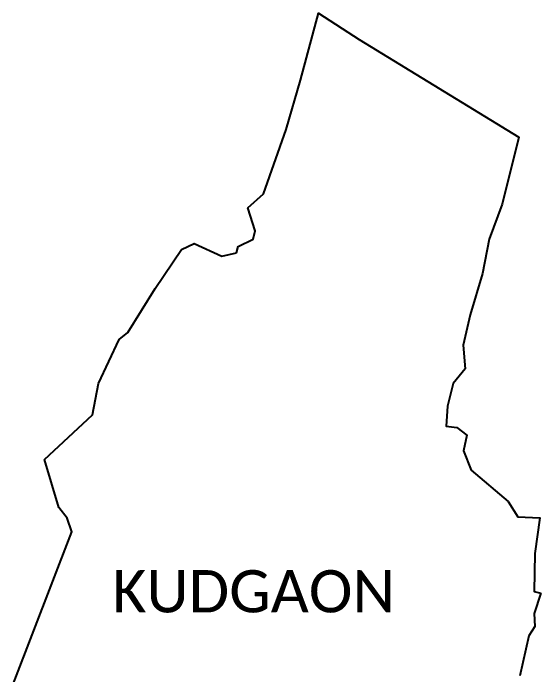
# Model space of a CAD drawing. Extents: x 283778 to 286555, y 2014371 to 2019069.
# Drawn here: x 284682 to 286555, y 2016720 to 2019069 of the extents above; entities that cross this region are included whole.
import ezdxf

# ---------------------------------------------------------------- set-up
doc = ezdxf.new("R2010")
doc.units = ezdxf.units.MI
doc.header["$MEASUREMENT"] = 0
doc.layers.add('VILLAGE BOUNDRY', color=10, linetype='Continuous')
doc.layers.add('VILLAGE NAME', color=250, linetype='Continuous')
doc.styles.get("Standard").update_dxf_attribs({"font": 'simplex.shx'})

msp = doc.modelspace()

# ---------------------------------------------------------------- linework, layer by layer
at = {"layer": 'VILLAGE BOUNDRY', "color": 3, "flags": 128}
msp.add_lwpolyline([(285422.7, 2018206.2), (285474.9, 2018217.5)], dxfattribs=at)
at = {"layer": 'VILLAGE BOUNDRY', "color": 3}
for points in [[(285474.9, 2018217.5, 0), (285480.6, 2018240.4, 0), (285534, 2018266, 0), (285540.9, 2018296.1, 0), (285514.9, 2018378.2, 0), (285569.8, 2018427.5, 0), (285651.1, 2018656, 0), (285701.4, 2018830.9, 0), (285765.1, 2019068.8, 0), (285909.6, 2018975.5, 0), (286476.2, 2018628.2, 0), (286417.8, 2018391.3, 0), (286371, 2018266.3, 0), (286347.9, 2018144.1, 0), (286304.3, 2017998.3, 0), (286278.5, 2017890.4, 0), (286285.7, 2017806, 0), (286243.6, 2017753.8, 0), (286223.5, 2017674.1, 0), (286219, 2017602.9, 0), (286256.5, 2017598.3, 0), (286292.5, 2017570.8, 0), (286279.7, 2017514.9, 0), (286307, 2017446.1, 0), (286438.6, 2017334.6, 0), (286472.8, 2017281.2, 0), (286551.7, 2017277.4, 0), (286533, 2017150.3, 0), (286530.6, 2017015, 0), (286554.6, 2017009.5, 0)], [(284681.7, 2016686.3, 0), (284889.4, 2017227.8, 0), (284873.3, 2017275.8, 0), (284843.3, 2017313.4, 0), (284793.3, 2017483.7, 0), (284962.7, 2017643.4, 0), (284984.6, 2017753.9, 0), (285057.7, 2017909.9, 0), (285088.2, 2017934.9, 0), (285185.1, 2018091.1, 0), (285278.9, 2018229.8, 0), (285324, 2018250.9, 0), (285422.7, 2018206.2, 0)], [(286554.6, 2017009.5, 0), (286531.5, 2016937.1, 0), (286533.7, 2016891.6, 0), (286512.7, 2016858, 0), (286480.8, 2016715.5, 0)]]:
    msp.add_polyline3d(points, dxfattribs=at)

# ---------------------------------------------------------------- texts
at = {"layer": 'VILLAGE NAME', "insert": (285033.1, 2017091.3), "char_height": 150, "attachment_point": 1}
msp.add_mtext_dynamic_manual_height_columns('{\\fCalibri|b0|i0|c0|p34;KUDGAON}', width=1877.914, gutter_width=1, heights=[0], dxfattribs=at)

doc.saveas('drawing.dxf')
